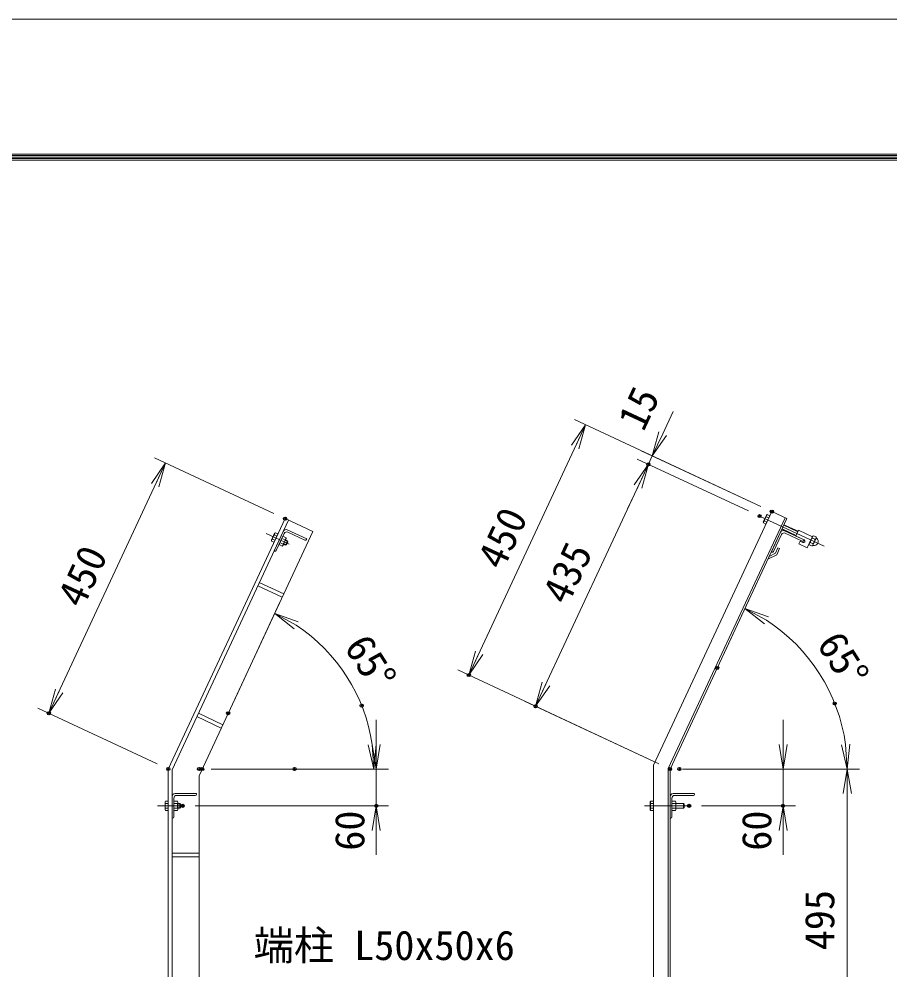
# Model space of a CAD drawing. Units: millimetres at full size. Extents: x -4200 to 4200, y -2970 to 2970.
# Drawn here: x -327 to 1093, y 1421 to 2970 of the extents above; entities that cross this region are included whole.
import ezdxf
from ezdxf.enums import TextEntityAlignment as Align

# ---------------------------------------------------------------- set-up
doc = ezdxf.new("R2010")
doc.units = ezdxf.units.MM
doc.header["$LTSCALE"] = 10
doc.header["$PDMODE"] = 32
doc.header["$PDSIZE"] = 5
doc.linetypes.add('USER1', pattern=[50.8, 31.75, -6.35, 6.35, -6.35])
for name, color, linetype, lineweight in [('0-0_D-STR1', 1, 'Continuous', 18), ('0-1_D-STR-DIM', 7, 'Continuous', 13), ('0-2_0', 7, 'Continuous', 18), ('0-5_D-STR3', 3, 'Continuous', 13), ('0-6_D-BMK', 2, 'USER1', 13), ('0-8_D-STR-TXT', 7, 'Continuous', 13), ('0-9_D-TTL', 7, 'Continuous', 18), ('0-E_CENTLN-LMEC0', 2, 'USER1', 18)]:
    doc.layers.add(name, color=color, linetype=linetype, lineweight=lineweight)
doc.layers.add('0-3_Defpoints', color=7, linetype='Continuous')
doc.styles.add('ＭＳ ゴシック', font='')
doc.styles.get('ＭＳ ゴシック').set_extended_font_data('MS Gothic')

# ---------------------------------------------------------------- blocks, each defined once
blk = doc.blocks.new('_Open')
at = {"layer": '0-2_0'}
blk.add_line((-10, 1.667), (0, 0), dxfattribs=at)
blk.add_lwpolyline([(-10, -1.667), (0, 0), (-10, 0)], dxfattribs=at)

msp = doc.modelspace()

# ---------------------------------------------------------------- linework, layer by layer
at = {"layer": '0-0_D-STR1'}
for p, q in [((-83.39, 1748.16), (106.78, 2156)), ((152.1, 2134.87), (106.78, 2156)), ((899.99, 2167.41), (707.28, 1754.15)), ((921.74, 2157.27), (731.28, 1748.83)), ((924.46, 2156), (734.28, 1748.16)), ((924.46, 2156), (899.99, 2167.41)), ((-77.39, 1746.83), (112.22, 2153.46)), ((152.1, 2134.87), (-33.39, 1737.08)), ((103.77, 2135.34), (88.98, 2103.62)), ((105.43, 2131.8), (92.54, 2104.16)), ((142.13, 2122.96), (110.41, 2137.76)), ((139.05, 2121.09), (111.41, 2133.98)), ((141.71, 2122.06), (142.13, 2122.96)), ((914.1, 2133.8), (899.31, 2102.07)), ((915.76, 2130.26), (902.87, 2102.62)), ((952.47, 2121.42), (920.75, 2136.21)), ((949.39, 2119.55), (921.74, 2132.44)), ((910.04, 2108.52), (905.87, 2099.57)), ((912.76, 2107.25), (908.11, 2097.28)), ((910.04, 2108.52), (912.76, 2107.25)), ((952.05, 2120.52), (952.47, 2121.42)), ((89.88, 2103.19), (88.98, 2103.62)), ((908.11, 2097.28), (893.77, 2090.18)), ((895.7, 2094.33), (893.77, 2090.18)), ((905.87, 2099.57), (895.7, 2094.33)), ((900.22, 2101.65), (899.31, 2102.07)), ((707.28, -411.84), (707.28, 1754.15)), ((-77.39, 1746.83), (-77.39, -411.84)), ((731.28, -411.84), (731.28, 1748.83)), ((734.28, -411.84), (734.28, 1748.16)), ((-37.39, 1708.16), (-72.39, 1708.16)), ((-39.39, 1705.16), (-69.89, 1705.16)), ((-37.39, 1707.16), (-37.39, 1708.16)), ((774.28, 1708.16), (739.28, 1708.16)), ((772.28, 1705.16), (741.78, 1705.16)), ((-77.39, 1703.16), (-77.39, 1668.16)), ((-74.39, 1700.66), (-74.39, 1670.16)), ((734.28, 1703.16), (734.28, 1668.16)), ((737.28, 1700.66), (737.28, 1670.16)), ((-76.39, 1668.16), (-77.39, 1668.16)), ((735.28, 1668.16), (734.28, 1668.16)), ((734.28, 1659.61), (734.28, 1655.04))]:
    msp.add_line(p, q, dxfattribs=at)
msp.add_lwpolyline([(-83.39, 1748.16), (-83.39, -411.84), (-33.39, -411.84), (-33.39, 1737.08)], dxfattribs=at)
for centre, radius, start, end in [((108.3, 2133.22), 5, 65, 155), ((109.51, 2129.9), 4.5, 65, 155), ((918.63, 2131.68), 5, 65, 155), ((919.84, 2128.36), 4.5, 65, 155), ((139.9, 2122.9), 2, 245, 335), ((950.23, 2121.36), 2, 245, 335), ((90.73, 2105.01), 2, 245, 335), ((901.06, 2103.46), 2, 245, 335), ((-72.39, 1703.16), 5, 90, 180), ((-69.89, 1700.66), 4.5, 90, 180), ((-39.39, 1707.16), 2, 270, 0), ((739.28, 1703.16), 5, 90, 180), ((741.78, 1700.66), 4.5, 90, 180), ((772.28, 1707.16), 2, 270, 0), ((-76.39, 1670.16), 2, 270, 0), ((735.28, 1670.16), 2, 270, 0)]:
    msp.add_arc(centre, radius, start, end, dxfattribs=at)
at = {"layer": '0-1_D-STR-DIM'}
for p, q in [((722.15, 2294.47), (739.06, 2330.72)), ((596.49, 2308.93), (406.31, 1901.09)), ((881.86, 2175.86), (578.37, 2317.38)), ((881.86, 2175.86), (687.12, 2266.67)), ((-87.95, 2246.81), (-278.13, 1838.97)), ((88.66, 2164.45), (-106.08, 2255.26)), ((861.93, 2168.61), (680.78, 2253.08)), ((861.93, 2168.61), (680.78, 2253.08)), ((705.25, 2258.22), (698.91, 2244.62)), ((698.91, 2244.62), (515.07, 1850.38)), ((682, 2208.37), (665.1, 2172.12)), ((22.61, 1857.18), (98.47, 2019.87)), ((819.48, 1930.89), (864.77, 2027.99)), ((716.15, 1756.61), (388.19, 1909.55)), ((-101.52, 1756.61), (-296.26, 1847.42)), ((716.15, 1756.61), (496.94, 1858.83)), ((255.37, 1788.16), (255.37, 1828.16)), ((918.44, 1788.16), (918.44, 1828.16)), ((-13.39, 1748.16), (275.37, 1748.16)), ((142.36, 1748.16), (271.57, 1748.16)), ((255.37, 1748.16), (255.37, 1688.16)), ((754.28, 1748.16), (1043.04, 1748.16)), ((754.28, 1748.16), (938.44, 1748.16)), ((769.38, 1748.16), (1043.04, 1748.16)), ((918.44, 1748.16), (918.44, 1688.16)), ((1023.04, 1748.16), (1023.04, 1253.16)), ((-39.89, 1688.16), (275.37, 1688.16)), ((785.28, 1688.16), (938.44, 1688.16)), ((255.37, 1648.16), (255.37, 1608.16)), ((918.44, 1648.16), (918.44, 1608.16))]:
    msp.add_line(p, q, dxfattribs=at)
for centre, radius, start, end in [((734.28, 1748.16), 288.76, 7.94316, 57.05684), ((-28.23, 1748.16), 279.8, 8.19799, 56.80201)]:
    msp.add_arc(centre, radius, start, end, dxfattribs=at)
at = {"layer": '0-3_Defpoints'}
for p in [(698.91, 2244.62), (899.99, 2167.41), (106.78, 2156), (880.05, 2160.15), (811.03, 1912.76), (406.31, 1901.09), (231.8, 1851.46), (515.07, 1850.38), (1002.64, 1854.77), (-278.13, 1838.97), (14.16, 1839.06), (-83.39, 1748.16), (-33.39, 1748.16), (-28.23, 1748.16), (122.36, 1748.16), (734.28, 1748.16), (734.28, 1748.16), (734.28, 1748.16), (734.28, 1748.16), (749.38, 1748.16), (-59.89, 1688.16), (255.37, 1688.16), (765.28, 1688.16), (918.44, 1688.16)]:
    msp.add_point(p, dxfattribs=at)
at = {"layer": '0-5_D-STR3'}
for p, q in [((891.51, 2161.77), (886.18, 2150.35)), ((896.82, 2160.62), (890.47, 2147.01)), ((895.23, 2157.22), (891.06, 2159.16)), ((891.51, 2161.77), (892.65, 2162.56)), ((896.82, 2160.62), (892.65, 2162.56)), ((886.18, 2150.35), (886.3, 2148.96)), ((890.47, 2147.01), (886.3, 2148.96)), ((892.06, 2150.41), (887.89, 2152.36)), ((916.43, 2138.78), (939.31, 2128.11)), ((916.74, 2139.46), (939.63, 2128.79)), ((919.49, 2145.35), (942.37, 2134.68)), ((919.81, 2146.03), (942.69, 2135.36)), ((89.85, 2132.23), (84.53, 2120.81)), ((90.41, 2120.88), (86.23, 2122.82)), ((95.16, 2131.08), (88.82, 2117.48)), ((93.58, 2127.68), (89.41, 2129.63)), ((89.85, 2132.23), (90.99, 2133.03)), ((95.16, 2131.08), (90.99, 2133.03)), ((96.98, 2113.67), (103.32, 2127.28)), ((101.73, 2123.88), (106.97, 2121.44)), ((103.32, 2127.28), (108.55, 2124.84)), ((103.4, 2112.06), (108.68, 2123.39)), ((108.55, 2124.84), (108.68, 2123.39)), ((943.54, 2137.17), (939.1, 2127.66)), ((952.47, 2121.42), (939.1, 2127.66)), ((966.19, 2126.61), (943.54, 2137.17)), ((966.19, 2126.61), (957.74, 2108.48)), ((966.29, 2126.82), (961.08, 2115.63)), ((966.29, 2126.82), (961.08, 2115.63)), ((970.36, 2122.51), (966.28, 2124.42)), ((972.18, 2124.07), (966.97, 2112.88)), ((972.18, 2124.07), (966.97, 2112.88)), ((967.99, 2128.09), (972.07, 2126.19)), ((84.53, 2120.81), (84.65, 2119.42)), ((88.82, 2117.48), (84.65, 2119.42)), ((96.98, 2113.67), (102.21, 2111.23)), ((98.56, 2117.07), (103.8, 2114.63)), ((102.21, 2111.23), (103.4, 2112.06)), ((104.35, 2114.1), (107.34, 2112.71)), ((104.67, 2114.78), (108.34, 2113.07)), ((107.41, 2120.67), (111.08, 2118.96)), ((107.73, 2121.35), (110.72, 2119.96)), ((111.3, 2118.36), (108.93, 2113.29)), ((110.72, 2119.96), (111.3, 2118.36)), ((946.26, 2119.35), (944.15, 2114.82)), ((957.74, 2108.48), (944.15, 2114.82)), ((950.57, 2117.34), (946.26, 2119.35)), ((961.14, 2113.4), (965.22, 2111.5)), ((966.93, 2115.17), (962.85, 2117.08)), ((102.23, 2027.92), (62.35, 2046.52)), ((104.77, 2033.36), (64.89, 2051.96)), ((2.91, 1814.94), (-36.96, 1833.54)), ((5.45, 1820.38), (-34.43, 1838.98)), ((-88.69, 1694.46), (-88, 1695.67)), ((-88.69, 1694.46), (-88.69, 1681.86)), ((-83.39, 1695.67), (-88, 1695.67)), ((-83.39, 1691.91), (-88, 1691.91)), ((-83.39, 1695.67), (-83.39, 1680.66)), ((-74.39, 1695.67), (-68.62, 1695.67)), ((-74.39, 1680.66), (-74.39, 1695.67)), ((-74.39, 1691.91), (-68.62, 1691.91)), ((-68.62, 1695.67), (-67.89, 1694.41)), ((-67.89, 1681.91), (-67.89, 1694.41)), ((-67.89, 1692.16), (-64.59, 1692.16)), ((-67.89, 1691.41), (-63.84, 1691.41)), ((-64.59, 1692.16), (-63.39, 1690.96)), ((-63.39, 1690.96), (-63.39, 1685.36)), ((701.98, 1694.46), (702.67, 1695.67)), ((701.98, 1694.46), (701.98, 1681.86)), ((707.28, 1695.67), (702.67, 1695.67)), ((707.28, 1691.91), (702.67, 1691.91)), ((707.28, 1695.67), (707.28, 1680.66)), ((737.28, 1695.67), (743.05, 1695.67)), ((737.28, 1680.66), (737.28, 1695.67)), ((737.28, 1691.91), (743.05, 1691.91)), ((743.05, 1695.67), (743.78, 1694.41)), ((743.78, 1681.91), (743.78, 1694.41)), ((743.78, 1692.16), (756.08, 1692.16)), ((756.08, 1692.16), (757.28, 1690.96)), ((756.08, 1692.16), (756.08, 1684.16)), ((757.28, 1690.96), (757.28, 1685.36)), ((-88.69, 1681.86), (-88, 1680.66)), ((-83.39, 1684.41), (-88, 1684.41)), ((-83.39, 1680.66), (-88, 1680.66)), ((-74.39, 1684.41), (-68.62, 1684.41)), ((-74.39, 1680.66), (-68.62, 1680.66)), ((-68.62, 1680.66), (-67.89, 1681.91)), ((-67.89, 1684.91), (-63.84, 1684.91)), ((-67.89, 1684.16), (-64.59, 1684.16)), ((701.98, 1681.86), (702.67, 1680.66)), ((707.28, 1684.41), (702.67, 1684.41)), ((707.28, 1680.66), (702.67, 1680.66)), ((737.28, 1684.41), (743.05, 1684.41)), ((737.28, 1680.66), (743.05, 1680.66)), ((743.05, 1680.66), (743.78, 1681.91)), ((743.78, 1684.16), (756.08, 1684.16)), ((756.08, 1684.16), (757.28, 1685.36)), ((-33.39, 1611.16), (-77.39, 1611.16)), ((-33.39, 1605.16), (-77.39, 1605.16))]:
    msp.add_line(p, q, dxfattribs=at)
for points in [[(110.72, 2119.96), (107.34, 2112.71), (108.93, 2113.29)], [(-64.59, 1692.16), (-64.59, 1684.16), (-63.39, 1685.36)]]:
    msp.add_lwpolyline(points, dxfattribs=at)
for centre, radius, start, end in [((900.2, 2150.76), 12.42, 137.4121, 172.5879), ((894.34, 2159.7), 3.32, 120.61585, 189.38415), ((889.58, 2149.5), 3.32, 120.61585, 189.38415), ((87.93, 2119.96), 3.32, 120.61585, 189.38415), ((98.55, 2121.22), 12.42, 137.4121, 172.5879), ((92.68, 2130.17), 3.32, 120.61585, 189.38415), ((105.28, 2124.3), 3.32, 300.61586, 9.38414), ((971.55, 2117.49), 8.7, 127.26063, 182.73937), ((968.53, 2125.6), 2.54, 102.21089, 207.78911), ((961.66, 2122.1), 8.7, 307.26063, 2.73937), ((969.1, 2118.63), 6.5, 252.16806, 57.83194), ((969.82, 2125), 2.54, 282.21089, 27.78911), ((972.82, 2124.56), 0.5, 164.83916, 237.83194), ((100.52, 2114.09), 3.32, 300.61585, 9.38416), ((94.65, 2123.04), 12.42, 317.4121, 352.5879), ((951.52, 2119.38), 2.25, 245, 65), ((963.4, 2114.59), 2.55, 102.42505, 207.57495), ((964.67, 2113.99), 2.55, 282.42505, 27.57495), ((966.95, 2111.97), 0.5, 72.16806, 138.42019), ((-85.26, 1693.79), 3.32, 145.61585, 214.38415), ((-76.16, 1688.16), 12.42, 162.4121, 197.5879), ((-71.36, 1693.79), 3.32, 325.61586, 34.38414), ((-80.46, 1688.16), 12.42, 342.4121, 17.5879), ((714.51, 1688.16), 12.42, 162.4121, 197.5879), ((705.42, 1693.79), 3.32, 145.61585, 214.38415), ((740.31, 1693.79), 3.32, 325.61586, 34.38414), ((731.21, 1688.16), 12.42, 342.4121, 17.5879), ((-85.26, 1682.53), 3.32, 145.61585, 214.38415), ((-71.36, 1682.53), 3.32, 325.61585, 34.38416), ((705.42, 1682.53), 3.32, 145.61585, 214.38415), ((740.31, 1682.53), 3.32, 325.61585, 34.38416)]:
    msp.add_arc(centre, radius, start, end, dxfattribs=at)
at = {"layer": '0-6_D-BMK'}
for p, q in [((985.4, 2111.03), (880.05, 2160.15)), ((765.28, 1688.16), (692.28, 1688.16))]:
    msp.add_line(p, q, dxfattribs=at)
at = {"layer": '0-9_D-TTL', "color": 2}
msp.add_lwpolyline([(-4200, 2970), (4200, 2970), (4200, -2970), (-4200, -2970)], close=True, dxfattribs=at)
at = {"layer": '0-9_D-TTL'}
for points in [[(-3930, 2750), (3930, 2750), (3930, -2750), (-3930, -2750)], [(-3927.5, 2747.5), (3927.5, 2747.5), (3927.5, -2747.5), (-3927.5, -2747.5)], [(-3925, 2745), (3925, 2745), (3925, -2745), (-3925, -2745)], [(-3922.5, 2742.5), (3922.5, 2742.5), (3922.5, -2742.5), (-3922.5, -2742.5)], [(-3920, 2740), (3920, 2740), (3920, -2740), (-3920, -2740)]]:
    msp.add_lwpolyline(points, close=True, dxfattribs=at)
at = {"layer": '0-E_CENTLN-LMEC0'}
for p, q in [((113.29, 2114.35), (76.13, 2131.67)), ((-59.89, 1688.16), (-100.89, 1688.16))]:
    msp.add_line(p, q, dxfattribs=at)

# ---------------------------------------------------------------- block references
at = {"layer": '0-1_D-STR-DIM', "xscale": 4, "yscale": 4}
for p, rotation in [((596.49, 2308.93), 65), ((705.25, 2258.22), 245), ((-87.95, 2246.81), 65), ((698.91, 2244.62), 65), ((698.91, 2244.62), 65), ((856.31, 2009.87), 151.02842), ((90.02, 2001.74), 150.901), ((406.31, 1901.09), 245), ((-278.13, 1838.97), 245), ((515.07, 1850.38), 245), ((251.57, 1748.16), 274.099), ((255.37, 1748.16), 270), ((918.44, 1748.16), 270), ((1023.04, 1748.16), 273.97158), ((1023.04, 1748.16), 90), ((255.37, 1688.16), 90), ((918.44, 1688.16), 90)]:
    msp.add_blockref('_Open', p, dxfattribs=dict(at, rotation=rotation))

# ---------------------------------------------------------------- texts
at = {"layer": '0-1_D-STR-DIM', "style": 'ＭＳ ゴシック'}
for s, rotation, p in [('15', 65, (703.91, 2290.04)), ('450', 65, (474.79, 2063.91)), ('450', 65, (-209.66, 2001.78)), ('435', 65, (580.65, 2006.98)), ('65°', 302.5, (959.83, 1944.1)), ('65°', 302.5, (189.77, 1939.28)), ('60', 90, (250.54, 1615)), ('60', 90, (913.62, 1615)), ('495', 90, (1016.29, 1452.8))]:
    msp.add_text(s, height=48.09, rotation=rotation, dxfattribs=at).set_placement(p, align=Align.BOTTOM_LEFT)
at = {"layer": '0-8_D-STR-TXT', "style": 'ＭＳ ゴシック'}
msp.add_text('端柱 L50x50x6', height=48.09, dxfattribs=at).set_placement((55.56, 1422.47), align=Align.BOTTOM_LEFT)

doc.saveas('drawing.dxf')
